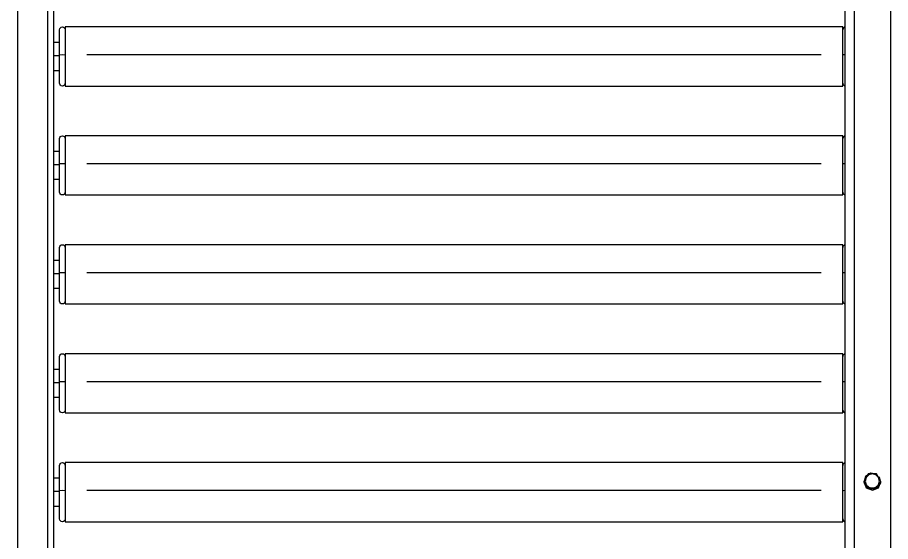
# Model space of a CAD drawing. Header units: millimetres. Extents: x -187347 to 135007, y -6415 to 292048.
# Drawn here: x -50511 to -49902, y 32327 to 32693 of the extents above; entities that cross this region are included whole.
import ezdxf

# ---------------------------------------------------------------- set-up
doc = ezdxf.new("R2010")
doc.units = ezdxf.units.MM
doc.header["$LTSCALE"] = 100
doc.layers.add('Layout CAT2', color=6, linetype='Continuous')

msp = doc.modelspace()

# ---------------------------------------------------------------- linework, layer by layer
at = {"layer": 'Layout CAT2', "elevation": -3.45}
for points in [[(-50485.93, 32975.11), (-50485.93, 33016.89), (-50487.15, 33017.08), (-50490.1, 33017.16), (-50511.33, 33017.16), (-50511.33, 31952.02)], [(-50490.1, 31531.06), (-50490.1, 33017.16)], [(-49927.12, 32904.49), (-49910.26, 32921.31), (-49906.72, 32922.78), (-49903.19, 32921.31), (-49901.72, 32917.79), (-49901.72, 31421.08), (-49903.19, 31417.56), (-49906.72, 31416.1), (-49910.26, 31417.56), (-49927.12, 31434.39), (-49927.12, 31436.04), (-49933.47, 31442.38), (-49933.47, 32899.8), (-49927.12, 32906.14), (-49927.12, 31436.04)], [(-50485.93, 32661.68), (-50485.93, 32663.99), (-50485.93, 32666.41), (-50485.93, 32668.79), (-50485.93, 32670.99), (-50485.93, 32737.71)], [(-50481.96, 32675.5), (-50485.93, 32675.5)], [(-50485.93, 32666.41), (-50481.96, 32666.41)], [(-50481.96, 32666.99), (-50479.98, 32667.12), (-50477.99, 32666.99)], [(-50462.99, 32667.12), (-49950.07, 32667.12)], [(-49935.06, 32666.99), (-49934.62, 32667.07), (-49933.47, 32667.12)], [(-50485.93, 32585.64), (-50485.93, 32587.95), (-50485.93, 32590.37), (-50485.93, 32592.75), (-50485.93, 32594.94), (-50485.93, 32661.66)], [(-50485.93, 32656.05), (-50481.96, 32656.05)], [(-50481.96, 32599.46), (-50485.93, 32599.46)], [(-50485.93, 32590.37), (-50481.96, 32590.37)], [(-50481.96, 32590.95), (-50479.98, 32591.08), (-50477.99, 32590.95)], [(-50462.99, 32591.08), (-49950.07, 32591.08)], [(-49935.06, 32590.95), (-49934.62, 32591.03), (-49933.47, 32591.08)], [(-50485.93, 32518.9), (-50485.93, 32585.62)], [(-50485.93, 32580.01), (-50481.96, 32580.01)], [(-50481.96, 32523.42), (-50485.93, 32523.42)], [(-50485.93, 32509.6), (-50485.93, 32511.91), (-50485.93, 32514.33), (-50485.93, 32516.71), (-50485.93, 32518.91)], [(-50485.93, 32514.33), (-50481.96, 32514.33)], [(-50481.96, 32514.91), (-50479.98, 32515.04), (-50477.99, 32514.91)], [(-50462.99, 32515.04), (-49950.07, 32515.04)], [(-49935.06, 32514.91), (-49934.62, 32514.99), (-49933.47, 32515.04)], [(-50485.93, 32442.86), (-50485.93, 32509.58)], [(-50485.93, 32503.97), (-50481.96, 32503.97)], [(-50481.96, 32447.38), (-50485.93, 32447.38)], [(-50485.93, 32433.56), (-50485.93, 32435.87), (-50485.93, 32438.29), (-50485.93, 32440.67), (-50485.93, 32442.87)], [(-50485.93, 32438.29), (-50481.96, 32438.29)], [(-50481.96, 32438.87), (-50479.98, 32439), (-50477.99, 32438.87)], [(-50462.99, 32439), (-49950.07, 32439)], [(-49935.06, 32438.87), (-49934.62, 32438.95), (-49933.47, 32439)], [(-50485.93, 32366.82), (-50485.93, 32433.54)], [(-50485.93, 32427.93), (-50481.96, 32427.93)], [(-50481.96, 32371.34), (-50485.93, 32371.34)], [(-50485.93, 32357.52), (-50485.93, 32359.83), (-50485.93, 32362.25), (-50485.93, 32364.63), (-50485.93, 32366.83)], [(-49920.42, 32369.12), (-49920.42, 32369.01), (-49918.67, 32364.78), (-49914.42, 32363.03), (-49910.19, 32364.78), (-49908.43, 32369.01), (-49908.43, 32369.12)], [(-49914.36, 32364.39), (-49914.5, 32364.39), (-49914.85, 32364.39), (-49915.21, 32364.39), (-49915.39, 32364.39), (-49915.56, 32364.38), (-49915.65, 32364.38), (-49915.74, 32364.38), (-49915.83, 32364.38), (-49915.92, 32364.38), (-49916.27, 32364.38), (-49916.62, 32364.37), (-49916.97, 32364.37), (-49917.31, 32364.36), (-49917.31, 32364.17), (-49911.54, 32364.17)], [(-49911.54, 32364.36), (-49911.88, 32364.37), (-49912.23, 32364.37), (-49912.32, 32364.37), (-49912.41, 32364.38), (-49912.5, 32364.38), (-49912.58, 32364.38), (-49912.76, 32364.38), (-49912.94, 32364.38), (-49913.29, 32364.38), (-49913.65, 32364.39), (-49914, 32364.39), (-49914.36, 32364.39), (-49911.93, 32365.06), (-49910.13, 32366.82)], [(-50485.93, 32362.25), (-50481.96, 32362.25)], [(-50481.96, 32362.83), (-50479.98, 32362.96), (-50477.99, 32362.83)], [(-50462.99, 32362.96), (-49950.07, 32362.96)], [(-49935.06, 32362.83), (-49934.62, 32362.91), (-49933.47, 32362.96)], [(-50485.93, 32290.78), (-50485.93, 32357.49)], [(-50485.93, 32351.9), (-50481.96, 32351.9)]]:
    msp.add_lwpolyline(points, dxfattribs=at)
for points in [[(-50477.99, 32647.12, -0.999635), (-50481.96, 32647.12), (-50481.96, 32648.66), (-50481.96, 32653.02), (-50481.96, 32659.49), (-50481.96, 32666.99), (-50481.96, 32675.8), (-50481.96, 32682.13), (-50481.96, 32684.43, -0.999635), (-50477.99, 32684.43)], [(-50477.99, 32571.08, -0.999635), (-50481.96, 32571.08), (-50481.96, 32572.62), (-50481.96, 32576.98), (-50481.96, 32583.45), (-50481.96, 32590.95), (-50481.96, 32599.76), (-50481.96, 32606.09), (-50481.96, 32608.39, -0.999635), (-50477.99, 32608.39)], [(-50477.99, 32495.04, -0.999635), (-50481.96, 32495.04), (-50481.96, 32496.58), (-50481.96, 32500.94), (-50481.96, 32507.41), (-50481.96, 32514.91), (-50481.96, 32523.72), (-50481.96, 32530.05), (-50481.96, 32532.35, -0.999635), (-50477.99, 32532.35)], [(-50477.99, 32419.01, -0.999635), (-50481.96, 32419.01), (-50481.96, 32420.54), (-50481.96, 32424.91), (-50481.96, 32431.37), (-50481.96, 32438.87), (-50481.96, 32447.68), (-50481.96, 32454.01), (-50481.96, 32456.31, -0.999635), (-50477.99, 32456.31)], [(-50477.99, 32342.96, -0.999635), (-50481.96, 32342.96), (-50481.96, 32344.5), (-50481.96, 32348.86), (-50481.96, 32355.33), (-50481.96, 32362.83), (-50481.96, 32371.64), (-50481.96, 32377.97), (-50481.96, 32380.27, -0.999635), (-50477.99, 32380.27)], [(-49908.65, 32369.35), (-49908.83, 32369.65), (-49908.99, 32369.96), (-49909.17, 32370.26), (-49909.35, 32370.57), (-49909.43, 32370.72), (-49909.52, 32370.88), (-49909.57, 32370.96), (-49909.61, 32371.04), (-49909.66, 32371.11), (-49909.7, 32371.19), (-49909.88, 32371.51), (-49910.13, 32371.93, 0.004271), (-49911.38, 32374.28), (-49915.64, 32374.98), (-49919.26, 32372.67), (-49920.39, 32368.51), (-49918.45, 32364.67), (-49914.42, 32363.13), (-49910.49, 32364.6), (-49908.49, 32368.27), (-49909.38, 32372.36)], [(-49911.54, 32374.34), (-49911.88, 32374.35), (-49912.23, 32374.35), (-49912.58, 32374.36), (-49912.93, 32374.36), (-49913.02, 32374.36), (-49913.11, 32374.36), (-49913.2, 32374.36), (-49913.29, 32374.36), (-49913.47, 32374.36), (-49913.65, 32374.36), (-49914, 32374.37), (-49914.5, 32374.37), (-49916.93, 32373.7), (-49918.72, 32371.93), (-49918.79, 32371.81), (-49919.42, 32369.38), (-49918.72, 32366.82, -0.001546), (-49917.31, 32364.17), (-49920.2, 32369.16), (-49920.2, 32369.35), (-49920.03, 32369.06), (-49919.85, 32368.77), (-49919.68, 32368.47), (-49919.5, 32368.17), (-49919.41, 32368.02), (-49919.33, 32367.87), (-49919.28, 32367.79), (-49919.24, 32367.72), (-49919.19, 32367.64), (-49919.15, 32367.56), (-49918.97, 32367.25), (-49918.79, 32366.94), (-49918.72, 32366.82), (-49916.93, 32365.06), (-49914.5, 32364.39)], [(-49910.06, 32366.94), (-49909.42, 32369.38), (-49910.06, 32371.81), (-49910.13, 32371.93), (-49911.93, 32373.7), (-49914.36, 32374.37), (-49914.5, 32374.37), (-49914.85, 32374.37), (-49915.21, 32374.37), (-49915.56, 32374.36), (-49915.91, 32374.36), (-49916.09, 32374.36), (-49916.27, 32374.36), (-49916.36, 32374.35), (-49916.45, 32374.35), (-49916.53, 32374.35), (-49916.62, 32374.35), (-49916.97, 32374.35), (-49917.31, 32374.34), (-49917.48, 32374.05), (-49917.66, 32373.76), (-49917.83, 32373.46), (-49918.01, 32373.16), (-49918.1, 32373.01), (-49918.19, 32372.86), (-49918.23, 32372.78), (-49918.27, 32372.7), (-49918.32, 32372.63), (-49918.36, 32372.55), (-49918.54, 32372.24), (-49918.72, 32371.93, 0.005892), (-49920.2, 32369.35)]]:
    msp.add_lwpolyline(points, format="xyb", dxfattribs=at)
for points in [[(-50477.99, 32686.41), (-50477.99, 32683.87), (-50477.99, 32676.86), (-50477.99, 32667.12), (-50477.99, 32658.82), (-50477.99, 32651.67), (-50477.99, 32646.84), (-50477.99, 32645.14), (-49935.06, 32645.14), (-49935.06, 32646.84), (-49935.06, 32651.67), (-49935.06, 32658.82), (-49935.06, 32667.12), (-49935.06, 32676.86), (-49935.06, 32683.87), (-49935.06, 32686.41)], [(-50477.99, 32591.08), (-50477.99, 32582.78), (-50477.99, 32575.62), (-50477.99, 32570.8), (-50477.99, 32569.1), (-49935.06, 32569.1), (-49935.06, 32570.8), (-49935.06, 32575.62), (-49935.06, 32582.78), (-49935.06, 32591.08), (-49935.06, 32600.82), (-49935.06, 32607.83), (-49935.06, 32610.38), (-50477.99, 32610.38), (-50477.99, 32607.83), (-50477.99, 32600.82)], [(-50477.99, 32534.33), (-50477.99, 32531.79), (-50477.99, 32524.78), (-50477.99, 32515.04), (-50477.99, 32506.74), (-50477.99, 32499.59), (-50477.99, 32494.76), (-50477.99, 32493.06), (-49935.06, 32493.06), (-49935.06, 32494.76), (-49935.06, 32499.59), (-49935.06, 32506.74), (-49935.06, 32515.04), (-49935.06, 32524.78), (-49935.06, 32531.79), (-49935.06, 32534.33)], [(-50477.99, 32458.3), (-50477.99, 32455.75), (-50477.99, 32448.74), (-50477.99, 32439), (-50477.99, 32430.7), (-50477.99, 32423.55), (-50477.99, 32418.72), (-50477.99, 32417.02), (-49935.06, 32417.02), (-49935.06, 32418.72), (-49935.06, 32423.55), (-49935.06, 32430.7), (-49935.06, 32439), (-49935.06, 32448.74), (-49935.06, 32455.75), (-49935.06, 32458.3)], [(-50477.99, 32382.25), (-50477.99, 32379.71), (-50477.99, 32372.7), (-50477.99, 32362.96), (-50477.99, 32354.66), (-50477.99, 32347.51), (-50477.99, 32342.68), (-50477.99, 32340.98), (-49935.06, 32340.98), (-49935.06, 32342.68), (-49935.06, 32347.51), (-49935.06, 32354.66), (-49935.06, 32362.96), (-49935.06, 32372.7), (-49935.06, 32379.71), (-49935.06, 32382.25)], [(-49910.06, 32366.94), (-49910.13, 32366.82), (-49910.31, 32366.52), (-49910.49, 32366.2), (-49910.53, 32366.12), (-49910.58, 32366.05), (-49910.62, 32365.97), (-49910.67, 32365.89), (-49910.76, 32365.74), (-49910.85, 32365.58), (-49911.02, 32365.27), (-49911.2, 32364.97), (-49911.37, 32364.66), (-49911.54, 32364.36), (-49911.54, 32364.17), (-49908.65, 32369.16), (-49908.65, 32369.35), (-49908.74, 32369.2), (-49908.83, 32369.06), (-49908.92, 32368.91), (-49909, 32368.76), (-49909.17, 32368.46), (-49909.35, 32368.16), (-49909.53, 32367.86), (-49909.7, 32367.56), (-49909.88, 32367.25)]]:
    msp.add_lwpolyline(points, close=True, dxfattribs=at)
at = {"layer": 'Layout CAT2'}
for centre, radius, start, end in [((-49933.08, 32684.43, -3.45), 1.98, 101.51996, 180.105), ((-49933.08, 32647.12, -3.45), 1.98, 180.01379, 258.514), ((-49933.08, 32608.39, -3.45), 1.98, 101.38428, 180.08793), ((-49933.07, 32571.08, -3.45), 1.99, 179.99646, 258.37857), ((-49933.08, 32532.35, -3.45), 1.98, 101.51996, 180.105), ((-49933.08, 32495.04, -3.45), 1.98, 180.01379, 258.514), ((-49933.08, 32456.31, -3.45), 1.98, 101.38428, 180.08793), ((-49933.07, 32419, -3.45), 1.99, 179.99646, 258.37857), ((-49933.08, 32380.27, -3.45), 1.98, 101.51996, 180.105), ((-49933.08, 32342.96, -3.45), 1.98, 180.01379, 258.514)]:
    msp.add_arc(centre, radius, start, end, dxfattribs=at)

doc.saveas('drawing.dxf')
